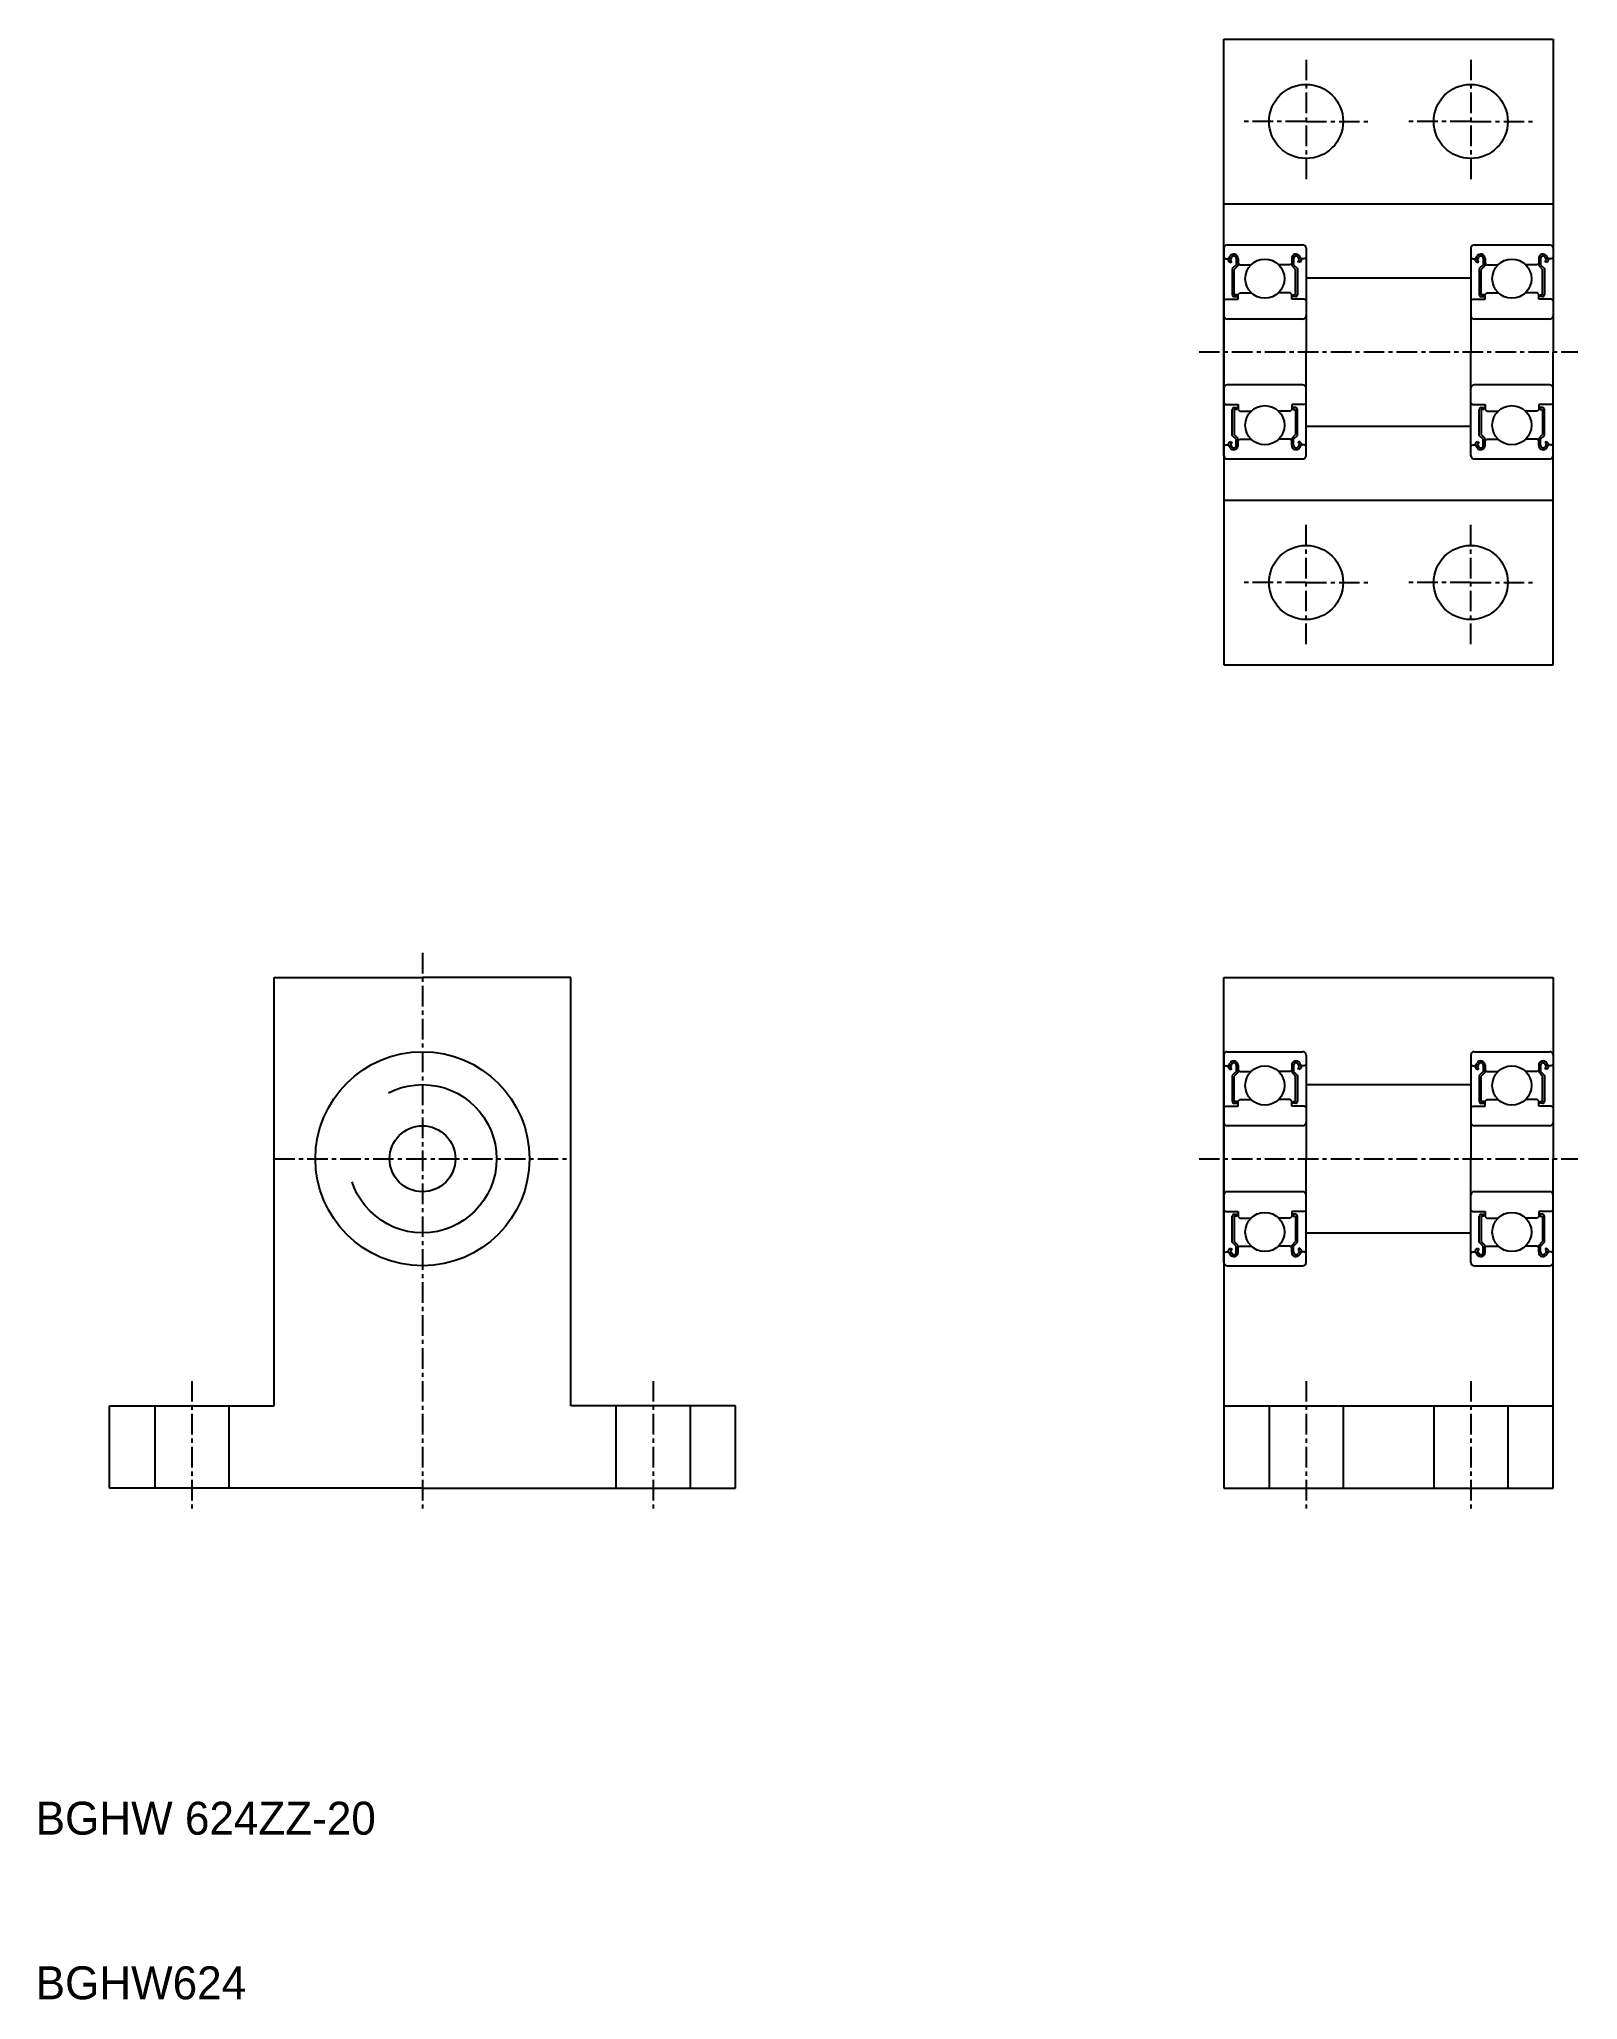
# Model space of a CAD drawing. Extents: x 100 to 193, y 58 to 177.
import ezdxf

# ---------------------------------------------------------------- set-up
doc = ezdxf.new("R2010")
doc.units = 0
doc.linetypes.add('CENTER', pattern=[2, 1.25, -0.25, 0.25, -0.25])
doc.linetypes.add('DASHED', pattern=[19.05, 12.7, -6.35])
doc.layers.get('0').update_dxf_attribs({"linetype": 'CONTINUOUS'})
doc.layers.add('CENTER', color=1, linetype='CENTER')

msp = doc.modelspace()

# ---------------------------------------------------------------- linework, layer by layer
for p, q in [((171.45, 157.81), (171.45, 176.81)), ((171.45, 176.81), (191.45, 176.81)), ((191.45, 176.81), (191.45, 157.81)), ((171.45, 166.81), (191.45, 166.81)), ((171.45, 164.11), (171.45, 157.81)), ((171.45, 163.56), (171.55, 163.46)), ((171.55, 163.46), (171.74, 163.46)), ((171.65, 164.31), (176.25, 164.31)), ((171.74, 163.46), (171.84, 163.62)), ((171.78, 163.3), (171.88, 163.24)), ((171.84, 163.4), (171.94, 163.56)), ((171.94, 163.34), (171.84, 163.4)), ((171.88, 163.24), (171.94, 163.34)), ((172.21, 163.49), (172.21, 163.11)), ((172.32, 163.49), (172.32, 163.06)), ((172.32, 163.21), (172.42, 163.11)), ((175.58, 163.21), (175.48, 163.11)), ((175.58, 163.49), (175.58, 163.06)), ((175.69, 163.49), (175.69, 163.11)), ((176.06, 163.4), (175.96, 163.56)), ((175.96, 163.34), (176.06, 163.4)), ((176.02, 163.24), (175.96, 163.34)), ((176.12, 163.3), (176.02, 163.24)), ((176.16, 163.46), (176.06, 163.62)), ((176.35, 163.46), (176.16, 163.46)), ((176.45, 163.56), (176.35, 163.46)), ((176.45, 164.11), (176.45, 157.81)), ((186.45, 164.11), (186.45, 157.81)), ((186.45, 163.56), (186.55, 163.46)), ((186.55, 163.46), (186.74, 163.46)), ((186.65, 164.31), (191.25, 164.31)), ((186.74, 163.46), (186.84, 163.62)), ((186.78, 163.3), (186.88, 163.24)), ((186.84, 163.4), (186.94, 163.56)), ((186.94, 163.34), (186.84, 163.4)), ((186.88, 163.24), (186.94, 163.34)), ((187.21, 163.49), (187.21, 163.11)), ((187.32, 163.49), (187.32, 163.06)), ((187.32, 163.21), (187.42, 163.11)), ((190.58, 163.21), (190.48, 163.11)), ((190.58, 163.49), (190.58, 163.06)), ((190.69, 163.49), (190.69, 163.11)), ((191.06, 163.4), (190.96, 163.56)), ((190.96, 163.34), (191.06, 163.4)), ((191.02, 163.24), (190.96, 163.34)), ((191.12, 163.3), (191.02, 163.24)), ((191.16, 163.46), (191.06, 163.62)), ((191.35, 163.46), (191.16, 163.46)), ((191.45, 163.56), (191.35, 163.46)), ((191.45, 164.11), (191.45, 157.81)), ((172.21, 163.11), (171.97, 162.87)), ((171.97, 162.87), (171.97, 161.29)), ((172.32, 163.06), (172.09, 162.82)), ((172.09, 161.29), (172.09, 162.82)), ((172.42, 163.11), (173.12, 163.11)), ((175.48, 163.11), (174.78, 163.11)), ((175.58, 163.06), (175.81, 162.82)), ((175.69, 163.11), (175.93, 162.87)), ((175.81, 161.29), (175.81, 162.82)), ((175.93, 162.87), (175.93, 161.29)), ((176.45, 162.53), (176.45, 162.53)), ((187.21, 163.11), (186.97, 162.87)), ((186.97, 162.87), (186.97, 161.29)), ((187.32, 163.06), (187.09, 162.82)), ((187.09, 161.29), (187.09, 162.82)), ((187.42, 163.11), (188.12, 163.11)), ((190.48, 163.11), (189.78, 163.11)), ((190.58, 163.06), (190.81, 162.82)), ((190.69, 163.11), (190.93, 162.87)), ((190.81, 161.29), (190.81, 162.82)), ((190.93, 162.87), (190.93, 161.29)), ((191.45, 162.53), (191.45, 162.53)), ((171.45, 160.91), (171.55, 161.01)), ((171.55, 161.01), (172.32, 161.01)), ((172.26, 161.29), (172.09, 161.29)), ((172.09, 161.18), (172.26, 161.18)), ((172.26, 161.18), (172.26, 161.29)), ((172.32, 161.31), (172.42, 161.41)), ((172.32, 161.01), (172.32, 161.31)), ((172.42, 161.41), (173.12, 161.41)), ((175.48, 161.41), (174.78, 161.41)), ((175.58, 161.31), (175.48, 161.41)), ((175.58, 161.01), (175.58, 161.31)), ((176.35, 161.01), (175.58, 161.01)), ((175.64, 161.18), (175.64, 161.29)), ((175.64, 161.29), (175.81, 161.29)), ((175.81, 161.18), (175.64, 161.18)), ((176.45, 160.91), (176.35, 161.01)), ((176.45, 160.96), (176.45, 160.96)), ((186.45, 160.91), (186.55, 161.01)), ((186.55, 161.01), (187.32, 161.01)), ((187.26, 161.29), (187.09, 161.29)), ((187.09, 161.18), (187.26, 161.18)), ((187.26, 161.18), (187.26, 161.29)), ((187.32, 161.31), (187.42, 161.41)), ((187.32, 161.01), (187.32, 161.31)), ((187.42, 161.41), (188.12, 161.41)), ((190.48, 161.41), (189.78, 161.41)), ((190.58, 161.31), (190.48, 161.41)), ((190.58, 161.01), (190.58, 161.31)), ((191.35, 161.01), (190.58, 161.01)), ((190.64, 161.18), (190.64, 161.29)), ((190.64, 161.29), (190.81, 161.29)), ((190.81, 161.18), (190.64, 161.18)), ((191.45, 160.91), (191.35, 161.01)), ((191.45, 160.96), (191.45, 160.96)), ((176.25, 159.81), (171.65, 159.81)), ((191.25, 159.81), (186.65, 159.81)), ((171.45, 157.81), (171.45, 138.81)), ((171.45, 151.51), (171.45, 157.81)), ((176.45, 151.51), (176.45, 157.81)), ((186.45, 151.51), (186.45, 157.81)), ((191.45, 138.81), (191.45, 157.81)), ((191.45, 151.51), (191.45, 157.81)), ((176.25, 155.81), (171.65, 155.81)), ((191.25, 155.81), (186.65, 155.81)), ((171.45, 154.71), (171.55, 154.61)), ((171.55, 154.61), (172.32, 154.61)), ((171.97, 152.74), (171.97, 154.32)), ((172.09, 154.44), (172.26, 154.44)), ((172.09, 154.32), (172.09, 152.79)), ((172.26, 154.32), (172.09, 154.32)), ((172.26, 154.44), (172.26, 154.32)), ((172.32, 154.61), (172.32, 154.31)), ((172.32, 154.31), (172.42, 154.21)), ((172.42, 154.21), (173.12, 154.21)), ((175.48, 154.21), (174.78, 154.21)), ((175.58, 154.31), (175.48, 154.21)), ((176.35, 154.61), (175.58, 154.61)), ((175.58, 154.61), (175.58, 154.31)), ((175.81, 154.44), (175.64, 154.44)), ((175.64, 154.44), (175.64, 154.32)), ((175.64, 154.32), (175.81, 154.32)), ((175.81, 154.32), (175.81, 152.79)), ((175.93, 152.74), (175.93, 154.32)), ((176.45, 154.71), (176.35, 154.61)), ((186.45, 154.71), (186.55, 154.61)), ((186.55, 154.61), (187.32, 154.61)), ((186.97, 152.74), (186.97, 154.32)), ((187.09, 154.44), (187.26, 154.44)), ((187.09, 154.32), (187.09, 152.79)), ((187.26, 154.32), (187.09, 154.32)), ((187.26, 154.44), (187.26, 154.32)), ((187.32, 154.61), (187.32, 154.31)), ((187.32, 154.31), (187.42, 154.21)), ((187.42, 154.21), (188.12, 154.21)), ((190.48, 154.21), (189.78, 154.21)), ((190.58, 154.31), (190.48, 154.21)), ((191.35, 154.61), (190.58, 154.61)), ((190.58, 154.61), (190.58, 154.31)), ((190.81, 154.44), (190.64, 154.44)), ((190.64, 154.44), (190.64, 154.32)), ((190.64, 154.32), (190.81, 154.32)), ((190.81, 154.32), (190.81, 152.79)), ((190.93, 152.74), (190.93, 154.32)), ((191.45, 154.71), (191.35, 154.61)), ((172.21, 152.51), (171.97, 152.74)), ((172.32, 152.55), (172.09, 152.79)), ((172.21, 152.13), (172.21, 152.51)), ((172.32, 152.13), (172.32, 152.55)), ((172.32, 152.41), (172.42, 152.51)), ((172.42, 152.51), (173.12, 152.51)), ((175.48, 152.51), (174.78, 152.51)), ((175.58, 152.41), (175.48, 152.51)), ((175.58, 152.55), (175.81, 152.79)), ((175.58, 152.13), (175.58, 152.55)), ((175.69, 152.51), (175.93, 152.74)), ((175.69, 152.13), (175.69, 152.51)), ((187.21, 152.51), (186.97, 152.74)), ((187.32, 152.55), (187.09, 152.79)), ((187.21, 152.13), (187.21, 152.51)), ((187.32, 152.13), (187.32, 152.55)), ((187.32, 152.41), (187.42, 152.51)), ((187.42, 152.51), (188.12, 152.51)), ((190.48, 152.51), (189.78, 152.51)), ((190.58, 152.41), (190.48, 152.51)), ((190.58, 152.55), (190.81, 152.79)), ((190.58, 152.13), (190.58, 152.55)), ((190.69, 152.51), (190.93, 152.74)), ((190.69, 152.13), (190.69, 152.51)), ((171.45, 152.06), (171.55, 152.16)), ((171.55, 152.16), (171.74, 152.16)), ((171.65, 151.31), (176.25, 151.31)), ((171.74, 152.16), (171.84, 152)), ((171.78, 152.31), (171.88, 152.37)), ((171.94, 152.27), (171.84, 152.21)), ((171.84, 152.21), (171.94, 152.05)), ((171.88, 152.37), (171.94, 152.27)), ((176.02, 152.37), (175.96, 152.27)), ((175.96, 152.27), (176.06, 152.21)), ((176.06, 152.21), (175.96, 152.05)), ((176.12, 152.31), (176.02, 152.37)), ((176.16, 152.16), (176.06, 152)), ((176.35, 152.16), (176.16, 152.16)), ((176.45, 152.06), (176.35, 152.16)), ((186.45, 152.06), (186.55, 152.16)), ((186.55, 152.16), (186.74, 152.16)), ((186.65, 151.31), (191.25, 151.31)), ((186.74, 152.16), (186.84, 152)), ((186.78, 152.31), (186.88, 152.37)), ((186.94, 152.27), (186.84, 152.21)), ((186.84, 152.21), (186.94, 152.05)), ((186.88, 152.37), (186.94, 152.27)), ((191.02, 152.37), (190.96, 152.27)), ((190.96, 152.27), (191.06, 152.21)), ((191.06, 152.21), (190.96, 152.05)), ((191.12, 152.31), (191.02, 152.37)), ((191.16, 152.16), (191.06, 152)), ((191.35, 152.16), (191.16, 152.16)), ((191.45, 152.06), (191.35, 152.16)), ((171.45, 148.81), (191.45, 148.81)), ((171.45, 138.81), (191.45, 138.81)), ((113.79, 93.81), (113.79, 119.81)), ((113.79, 119.81), (122.79, 119.81)), ((131.79, 119.81), (122.79, 119.81)), ((131.79, 93.81), (131.79, 119.81)), ((171.45, 108.81), (171.45, 119.81)), ((171.45, 119.81), (191.45, 119.81)), ((191.45, 119.81), (191.45, 108.81)), ((171.45, 115.11), (171.45, 108.81)), ((171.45, 114.56), (171.55, 114.46)), ((171.55, 114.46), (171.74, 114.46)), ((171.65, 115.31), (176.25, 115.31)), ((171.74, 114.46), (171.84, 114.62)), ((171.84, 114.4), (171.94, 114.56)), ((171.94, 114.34), (171.84, 114.4)), ((171.88, 114.24), (171.94, 114.34)), ((172.21, 114.49), (172.21, 114.11)), ((172.32, 114.49), (172.32, 114.06)), ((175.58, 114.49), (175.58, 114.06)), ((175.69, 114.49), (175.69, 114.11)), ((176.06, 114.4), (175.96, 114.56)), ((175.96, 114.34), (176.06, 114.4)), ((176.02, 114.24), (175.96, 114.34)), ((176.16, 114.46), (176.06, 114.62)), ((176.35, 114.46), (176.16, 114.46)), ((176.45, 114.56), (176.35, 114.46)), ((176.45, 115.11), (176.45, 108.81)), ((186.45, 115.11), (186.45, 108.81)), ((186.45, 114.56), (186.55, 114.46)), ((186.55, 114.46), (186.74, 114.46)), ((186.65, 115.31), (191.25, 115.31)), ((186.74, 114.46), (186.84, 114.62)), ((186.84, 114.4), (186.94, 114.56)), ((186.94, 114.34), (186.84, 114.4)), ((186.88, 114.24), (186.94, 114.34)), ((187.21, 114.49), (187.21, 114.11)), ((187.32, 114.49), (187.32, 114.06)), ((190.58, 114.49), (190.58, 114.06)), ((190.69, 114.49), (190.69, 114.11)), ((191.06, 114.4), (190.96, 114.56)), ((190.96, 114.34), (191.06, 114.4)), ((191.02, 114.24), (190.96, 114.34)), ((191.16, 114.46), (191.06, 114.62)), ((191.35, 114.46), (191.16, 114.46)), ((191.45, 114.56), (191.35, 114.46)), ((191.45, 115.11), (191.45, 108.81)), ((171.78, 114.3), (171.88, 114.24)), ((172.21, 114.11), (171.97, 113.87)), ((171.97, 113.87), (171.97, 112.29)), ((172.32, 114.06), (172.09, 113.82)), ((172.09, 112.29), (172.09, 113.82)), ((172.32, 114.21), (172.42, 114.11)), ((172.42, 114.11), (173.12, 114.11)), ((175.48, 114.11), (174.78, 114.11)), ((175.58, 114.21), (175.48, 114.11)), ((175.58, 114.06), (175.81, 113.82)), ((175.69, 114.11), (175.93, 113.87)), ((175.81, 112.29), (175.81, 113.82)), ((175.93, 113.87), (175.93, 112.29)), ((176.12, 114.3), (176.02, 114.24)), ((176.45, 113.53), (176.45, 113.53)), ((186.78, 114.3), (186.88, 114.24)), ((187.21, 114.11), (186.97, 113.87)), ((186.97, 113.87), (186.97, 112.29)), ((187.32, 114.06), (187.09, 113.82)), ((187.09, 112.29), (187.09, 113.82)), ((187.32, 114.21), (187.42, 114.11)), ((187.42, 114.11), (188.12, 114.11)), ((190.48, 114.11), (189.78, 114.11)), ((190.58, 114.21), (190.48, 114.11)), ((190.58, 114.06), (190.81, 113.82)), ((190.69, 114.11), (190.93, 113.87)), ((190.81, 112.29), (190.81, 113.82)), ((190.93, 113.87), (190.93, 112.29)), ((191.12, 114.3), (191.02, 114.24)), ((191.45, 113.53), (191.45, 113.53)), ((171.45, 111.91), (171.55, 112.01)), ((171.55, 112.01), (172.32, 112.01)), ((172.26, 112.29), (172.09, 112.29)), ((172.09, 112.18), (172.26, 112.18)), ((172.26, 112.18), (172.26, 112.29)), ((172.32, 112.31), (172.42, 112.41)), ((172.32, 112.01), (172.32, 112.31)), ((172.42, 112.41), (173.12, 112.41)), ((175.48, 112.41), (174.78, 112.41)), ((175.58, 112.31), (175.48, 112.41)), ((175.58, 112.01), (175.58, 112.31)), ((176.35, 112.01), (175.58, 112.01)), ((175.64, 112.18), (175.64, 112.29)), ((175.64, 112.29), (175.81, 112.29)), ((175.81, 112.18), (175.64, 112.18)), ((176.45, 111.91), (176.35, 112.01)), ((176.45, 111.96), (176.45, 111.96)), ((186.45, 111.91), (186.55, 112.01)), ((186.55, 112.01), (187.32, 112.01)), ((187.26, 112.29), (187.09, 112.29)), ((187.09, 112.18), (187.26, 112.18)), ((187.26, 112.18), (187.26, 112.29)), ((187.32, 112.31), (187.42, 112.41)), ((187.32, 112.01), (187.32, 112.31)), ((187.42, 112.41), (188.12, 112.41)), ((190.48, 112.41), (189.78, 112.41)), ((190.58, 112.31), (190.48, 112.41)), ((190.58, 112.01), (190.58, 112.31)), ((191.35, 112.01), (190.58, 112.01)), ((190.64, 112.29), (190.81, 112.29)), ((190.64, 112.18), (190.64, 112.29)), ((190.81, 112.18), (190.64, 112.18)), ((191.45, 111.91), (191.35, 112.01)), ((191.45, 111.96), (191.45, 111.96)), ((176.25, 110.81), (171.65, 110.81)), ((191.25, 110.81), (186.65, 110.81)), ((171.45, 108.81), (171.45, 88.81)), ((171.45, 102.51), (171.45, 108.81)), ((176.45, 102.51), (176.45, 108.81)), ((186.45, 102.51), (186.45, 108.81)), ((191.45, 88.81), (191.45, 108.81)), ((191.45, 102.51), (191.45, 108.81)), ((176.25, 106.81), (171.65, 106.81)), ((191.25, 106.81), (186.65, 106.81)), ((171.45, 105.71), (171.55, 105.61)), ((171.55, 105.61), (172.32, 105.61)), ((171.97, 103.74), (171.97, 105.32)), ((172.09, 105.44), (172.26, 105.44)), ((172.09, 105.32), (172.09, 103.79)), ((172.26, 105.32), (172.09, 105.32)), ((172.26, 105.44), (172.26, 105.32)), ((172.32, 105.61), (172.32, 105.31)), ((172.32, 105.31), (172.42, 105.21)), ((172.42, 105.21), (173.12, 105.21)), ((175.48, 105.21), (174.78, 105.21)), ((175.58, 105.31), (175.48, 105.21)), ((176.35, 105.61), (175.58, 105.61)), ((175.58, 105.61), (175.58, 105.31)), ((175.81, 105.44), (175.64, 105.44)), ((175.64, 105.44), (175.64, 105.32)), ((175.64, 105.32), (175.81, 105.32)), ((175.81, 105.32), (175.81, 103.79)), ((175.93, 103.74), (175.93, 105.32)), ((176.45, 105.71), (176.35, 105.61)), ((186.45, 105.71), (186.55, 105.61)), ((186.55, 105.61), (187.32, 105.61)), ((186.97, 103.74), (186.97, 105.32)), ((187.09, 105.44), (187.26, 105.44)), ((187.09, 105.32), (187.09, 103.79)), ((187.26, 105.32), (187.09, 105.32)), ((187.26, 105.44), (187.26, 105.32)), ((187.32, 105.61), (187.32, 105.31)), ((187.32, 105.31), (187.42, 105.21)), ((187.42, 105.21), (188.12, 105.21)), ((190.48, 105.21), (189.78, 105.21)), ((190.58, 105.31), (190.48, 105.21)), ((190.58, 105.61), (190.58, 105.31)), ((191.35, 105.61), (190.58, 105.61)), ((190.64, 105.44), (190.64, 105.32)), ((190.81, 105.44), (190.64, 105.44)), ((190.64, 105.32), (190.81, 105.32)), ((190.81, 105.32), (190.81, 103.79)), ((190.93, 103.74), (190.93, 105.32)), ((191.45, 105.71), (191.35, 105.61)), ((172.21, 103.51), (171.97, 103.74)), ((172.32, 103.55), (172.09, 103.79)), ((175.58, 103.55), (175.81, 103.79)), ((175.69, 103.51), (175.93, 103.74)), ((187.21, 103.51), (186.97, 103.74)), ((187.32, 103.55), (187.09, 103.79)), ((190.58, 103.55), (190.81, 103.79)), ((190.69, 103.51), (190.93, 103.74)), ((171.45, 103.06), (171.55, 103.16)), ((171.55, 103.16), (171.74, 103.16)), ((171.74, 103.16), (171.84, 103)), ((171.78, 103.31), (171.88, 103.37)), ((171.94, 103.27), (171.84, 103.21)), ((171.84, 103.21), (171.94, 103.05)), ((171.88, 103.37), (171.94, 103.27)), ((172.21, 103.13), (172.21, 103.51)), ((172.32, 103.13), (172.32, 103.55)), ((172.32, 103.41), (172.42, 103.51)), ((172.42, 103.51), (173.12, 103.51)), ((175.48, 103.51), (174.78, 103.51)), ((175.58, 103.41), (175.48, 103.51)), ((175.58, 103.13), (175.58, 103.55)), ((175.69, 103.13), (175.69, 103.51)), ((176.02, 103.37), (175.96, 103.27)), ((175.96, 103.27), (176.06, 103.21)), ((176.06, 103.21), (175.96, 103.05)), ((176.12, 103.31), (176.02, 103.37)), ((176.16, 103.16), (176.06, 103)), ((176.35, 103.16), (176.16, 103.16)), ((176.45, 103.06), (176.35, 103.16)), ((186.45, 103.06), (186.55, 103.16)), ((186.55, 103.16), (186.74, 103.16)), ((186.74, 103.16), (186.84, 103)), ((186.78, 103.31), (186.88, 103.37)), ((186.94, 103.27), (186.84, 103.21)), ((186.84, 103.21), (186.94, 103.05)), ((186.88, 103.37), (186.94, 103.27)), ((187.21, 103.13), (187.21, 103.51)), ((187.32, 103.13), (187.32, 103.55)), ((187.32, 103.41), (187.42, 103.51)), ((187.42, 103.51), (188.12, 103.51)), ((190.48, 103.51), (189.78, 103.51)), ((190.58, 103.41), (190.48, 103.51)), ((190.58, 103.13), (190.58, 103.55)), ((190.69, 103.13), (190.69, 103.51)), ((191.02, 103.37), (190.96, 103.27)), ((190.96, 103.27), (191.06, 103.21)), ((191.06, 103.21), (190.96, 103.05)), ((191.12, 103.31), (191.02, 103.37)), ((191.16, 103.16), (191.06, 103)), ((191.35, 103.16), (191.16, 103.16)), ((191.45, 103.06), (191.35, 103.16)), ((171.65, 102.31), (176.25, 102.31)), ((186.65, 102.31), (191.25, 102.31)), ((103.79, 88.81), (103.79, 93.81)), ((103.79, 93.81), (113.79, 93.81)), ((141.79, 93.81), (131.79, 93.81)), ((141.79, 88.81), (141.79, 93.81)), ((171.45, 93.81), (191.45, 93.81)), ((122.79, 88.81), (103.79, 88.81)), ((122.79, 88.81), (141.79, 88.81)), ((171.45, 88.81), (191.45, 88.81))]:
    msp.add_line(p, q)
at = {"color": 7, "linetype": 'CONTINUOUS'}
for p, q in [((176.45, 162.31), (186.45, 162.31)), ((176.45, 153.31), (186.45, 153.31)), ((176.45, 113.31), (186.45, 113.31)), ((176.45, 104.31), (186.45, 104.31))]:
    msp.add_line(p, q, dxfattribs=at)
at = {"color": 3, "linetype": 'DASHED'}
for p, q in [((106.54, 93.81), (106.54, 88.81)), ((111.04, 93.81), (111.04, 88.81)), ((134.54, 93.81), (134.54, 88.81)), ((139.04, 93.81), (139.04, 88.81)), ((174.2, 93.81), (174.2, 88.81)), ((178.7, 93.81), (178.7, 88.81)), ((184.2, 93.81), (184.2, 88.81)), ((188.7, 93.81), (188.7, 88.81))]:
    msp.add_line(p, q, dxfattribs=at)
for centre, radius in [((176.45, 171.81), 2.25), ((186.45, 171.81), 2.25), ((173.95, 162.26), 1.19), ((188.95, 162.26), 1.19), ((173.95, 153.36), 1.19), ((188.95, 153.36), 1.19), ((176.45, 143.81), 2.25), ((186.45, 143.81), 2.25), ((122.79, 108.81), 6.5), ((173.95, 113.26), 1.19), ((188.95, 113.26), 1.19), ((122.79, 108.81), 2), ((173.95, 104.36), 1.19), ((188.95, 104.36), 1.19)]:
    msp.add_circle(centre, radius)
msp.add_circle((122.79, 108.81), 4.5, dxfattribs=at)
for centre, radius, start, end in [((171.65, 164.11), 0.2, 90, 180), ((171.84, 163.4), 0.116, 150.0007, 240.0004), ((172.06, 163.49), 0.261, 0, 150.0001), ((172.06, 163.49), 0.145, 0, 149.9998), ((175.84, 163.49), 0.261, 30, 180.0001), ((175.84, 163.49), 0.145, 30, 180.0001), ((176.06, 163.4), 0.116, 299.9992, 29.9995), ((176.25, 164.11), 0.2, 0, 90), ((186.65, 164.11), 0.2, 90, 180), ((186.84, 163.4), 0.116, 150.0007, 240.0004), ((187.06, 163.49), 0.261, 0, 150.0001), ((187.06, 163.49), 0.145, 0, 149.9998), ((190.84, 163.49), 0.261, 30, 180.0001), ((190.84, 163.49), 0.145, 30, 180.0001), ((191.06, 163.4), 0.116, 299.9992, 29.9995), ((191.25, 164.11), 0.2, 0, 90), ((172.09, 161.29), 0.116, 180.0001, 270), ((175.81, 161.29), 0.116, 269.9995, 0), ((187.09, 161.29), 0.116, 180.0001, 270), ((190.81, 161.29), 0.116, 269.9995, 0), ((171.65, 160.01), 0.2, 180, 270), ((176.25, 160.01), 0.2, 270, 0), ((186.65, 160.01), 0.2, 180, 270), ((191.25, 160.01), 0.2, 270, 0), ((171.65, 155.61), 0.2, 90, 180), ((176.25, 155.61), 0.2, 0, 90), ((186.65, 155.61), 0.2, 90, 180), ((191.25, 155.61), 0.2, 0, 90), ((172.09, 154.32), 0.116, 90, 179.9999), ((175.81, 154.32), 0.116, 0, 90.0005), ((187.09, 154.32), 0.116, 90, 179.9999), ((190.81, 154.32), 0.116, 0, 90.0005), ((171.65, 151.51), 0.2, 180, 270), ((171.84, 152.21), 0.116, 119.9984, 210.0066), ((172.06, 152.13), 0.261, 209.9999, 0), ((172.06, 152.13), 0.145, 210.0002, 0), ((175.84, 152.13), 0.261, 179.9999, 330), ((175.84, 152.13), 0.145, 179.9999, 330), ((176.06, 152.21), 0.116, 330.0005, 60.0008), ((176.25, 151.51), 0.2, 270, 0), ((186.65, 151.51), 0.2, 180, 270), ((186.84, 152.21), 0.116, 119.9984, 210.0066), ((187.06, 152.13), 0.261, 209.9999, 0), ((187.06, 152.13), 0.145, 210.0002, 0), ((190.84, 152.13), 0.261, 179.9999, 330), ((190.84, 152.13), 0.145, 179.9999, 330), ((191.06, 152.21), 0.116, 330.0005, 60.0008), ((191.25, 151.51), 0.2, 270, 0), ((171.65, 115.11), 0.2, 90, 180), ((171.84, 114.4), 0.116, 150.0007, 240.0004), ((172.06, 114.49), 0.261, 0, 150.0001), ((172.06, 114.49), 0.145, 0, 149.9998), ((175.84, 114.49), 0.261, 30, 180.0001), ((175.84, 114.49), 0.145, 30, 180.0001), ((176.06, 114.4), 0.116, 299.9992, 29.9995), ((176.25, 115.11), 0.2, 0, 90), ((186.65, 115.11), 0.2, 90, 180), ((186.84, 114.4), 0.116, 150.0007, 240.0004), ((187.06, 114.49), 0.261, 0, 150.0001), ((187.06, 114.49), 0.145, 0, 149.9998), ((190.84, 114.49), 0.261, 30, 180.0001), ((190.84, 114.49), 0.145, 30, 180.0001), ((191.06, 114.4), 0.116, 299.9992, 29.9995), ((191.25, 115.11), 0.2, 0, 90), ((172.09, 112.29), 0.116, 180.0001, 270), ((175.81, 112.29), 0.116, 269.9995, 0), ((187.09, 112.29), 0.116, 180.0001, 270), ((190.81, 112.29), 0.116, 269.9995, 0), ((171.65, 111.01), 0.2, 180, 270), ((176.25, 111.01), 0.2, 270, 0), ((186.65, 111.01), 0.2, 180, 270), ((191.25, 111.01), 0.2, 270, 0), ((171.65, 106.61), 0.2, 90, 180), ((176.25, 106.61), 0.2, 0, 90), ((186.65, 106.61), 0.2, 90, 180), ((191.25, 106.61), 0.2, 0, 90), ((172.09, 105.32), 0.116, 90, 179.9999), ((175.81, 105.32), 0.116, 0, 90.0005), ((187.09, 105.32), 0.116, 90, 179.9999), ((190.81, 105.32), 0.116, 0, 90.0005), ((171.65, 102.51), 0.2, 180, 270), ((171.84, 103.21), 0.116, 119.9984, 210.0066), ((172.06, 103.13), 0.261, 209.9999, 0), ((172.06, 103.13), 0.145, 210.0002, 0), ((175.84, 103.13), 0.261, 179.9999, 330), ((175.84, 103.13), 0.145, 179.9999, 330), ((176.06, 103.21), 0.116, 330.0005, 60.0008), ((176.25, 102.51), 0.2, 270, 0), ((186.65, 102.51), 0.2, 180, 270), ((186.84, 103.21), 0.116, 119.9984, 210.0066), ((187.06, 103.13), 0.261, 209.9999, 0), ((187.06, 103.13), 0.145, 210.0002, 0), ((190.84, 103.13), 0.261, 179.9999, 330), ((190.84, 103.13), 0.145, 179.9999, 330), ((191.06, 103.21), 0.116, 330.0005, 60.0008), ((191.25, 102.51), 0.2, 270, 0)]:
    msp.add_arc(centre, radius, start, end)
at = {"layer": 'CENTER', "color": 1, "linetype": 'CENTER'}
for p, q in [((176.45, 175.56), (176.45, 168.06)), ((186.45, 175.56), (186.45, 168.06)), ((176.45, 171.81), (172.7, 171.81)), ((176.45, 171.81), (180.2, 171.81)), ((186.45, 171.81), (182.7, 171.81)), ((186.45, 171.81), (190.2, 171.81)), ((169.95, 157.81), (192.95, 157.81)), ((176.45, 140.06), (176.45, 147.56)), ((186.45, 140.06), (186.45, 147.56)), ((176.45, 143.81), (172.7, 143.81)), ((176.45, 143.81), (180.2, 143.81)), ((186.45, 143.81), (182.7, 143.81)), ((186.45, 143.81), (190.2, 143.81)), ((122.79, 121.31), (122.79, 87.31)), ((113.79, 108.81), (131.79, 108.81)), ((169.95, 108.81), (192.95, 108.81)), ((108.79, 95.31), (108.79, 87.31)), ((136.79, 95.31), (136.79, 87.31)), ((176.45, 95.31), (176.45, 87.31)), ((186.45, 95.31), (186.45, 87.31))]:
    msp.add_line(p, q, dxfattribs=at)

# ---------------------------------------------------------------- texts
for s, p in [('BGHW 624ZZ-20', (99.3, 67.76)), ('BGHW624', (99.3, 57.76))]:
    msp.add_text(s, height=2).set_placement(p)

doc.saveas('drawing.dxf')
